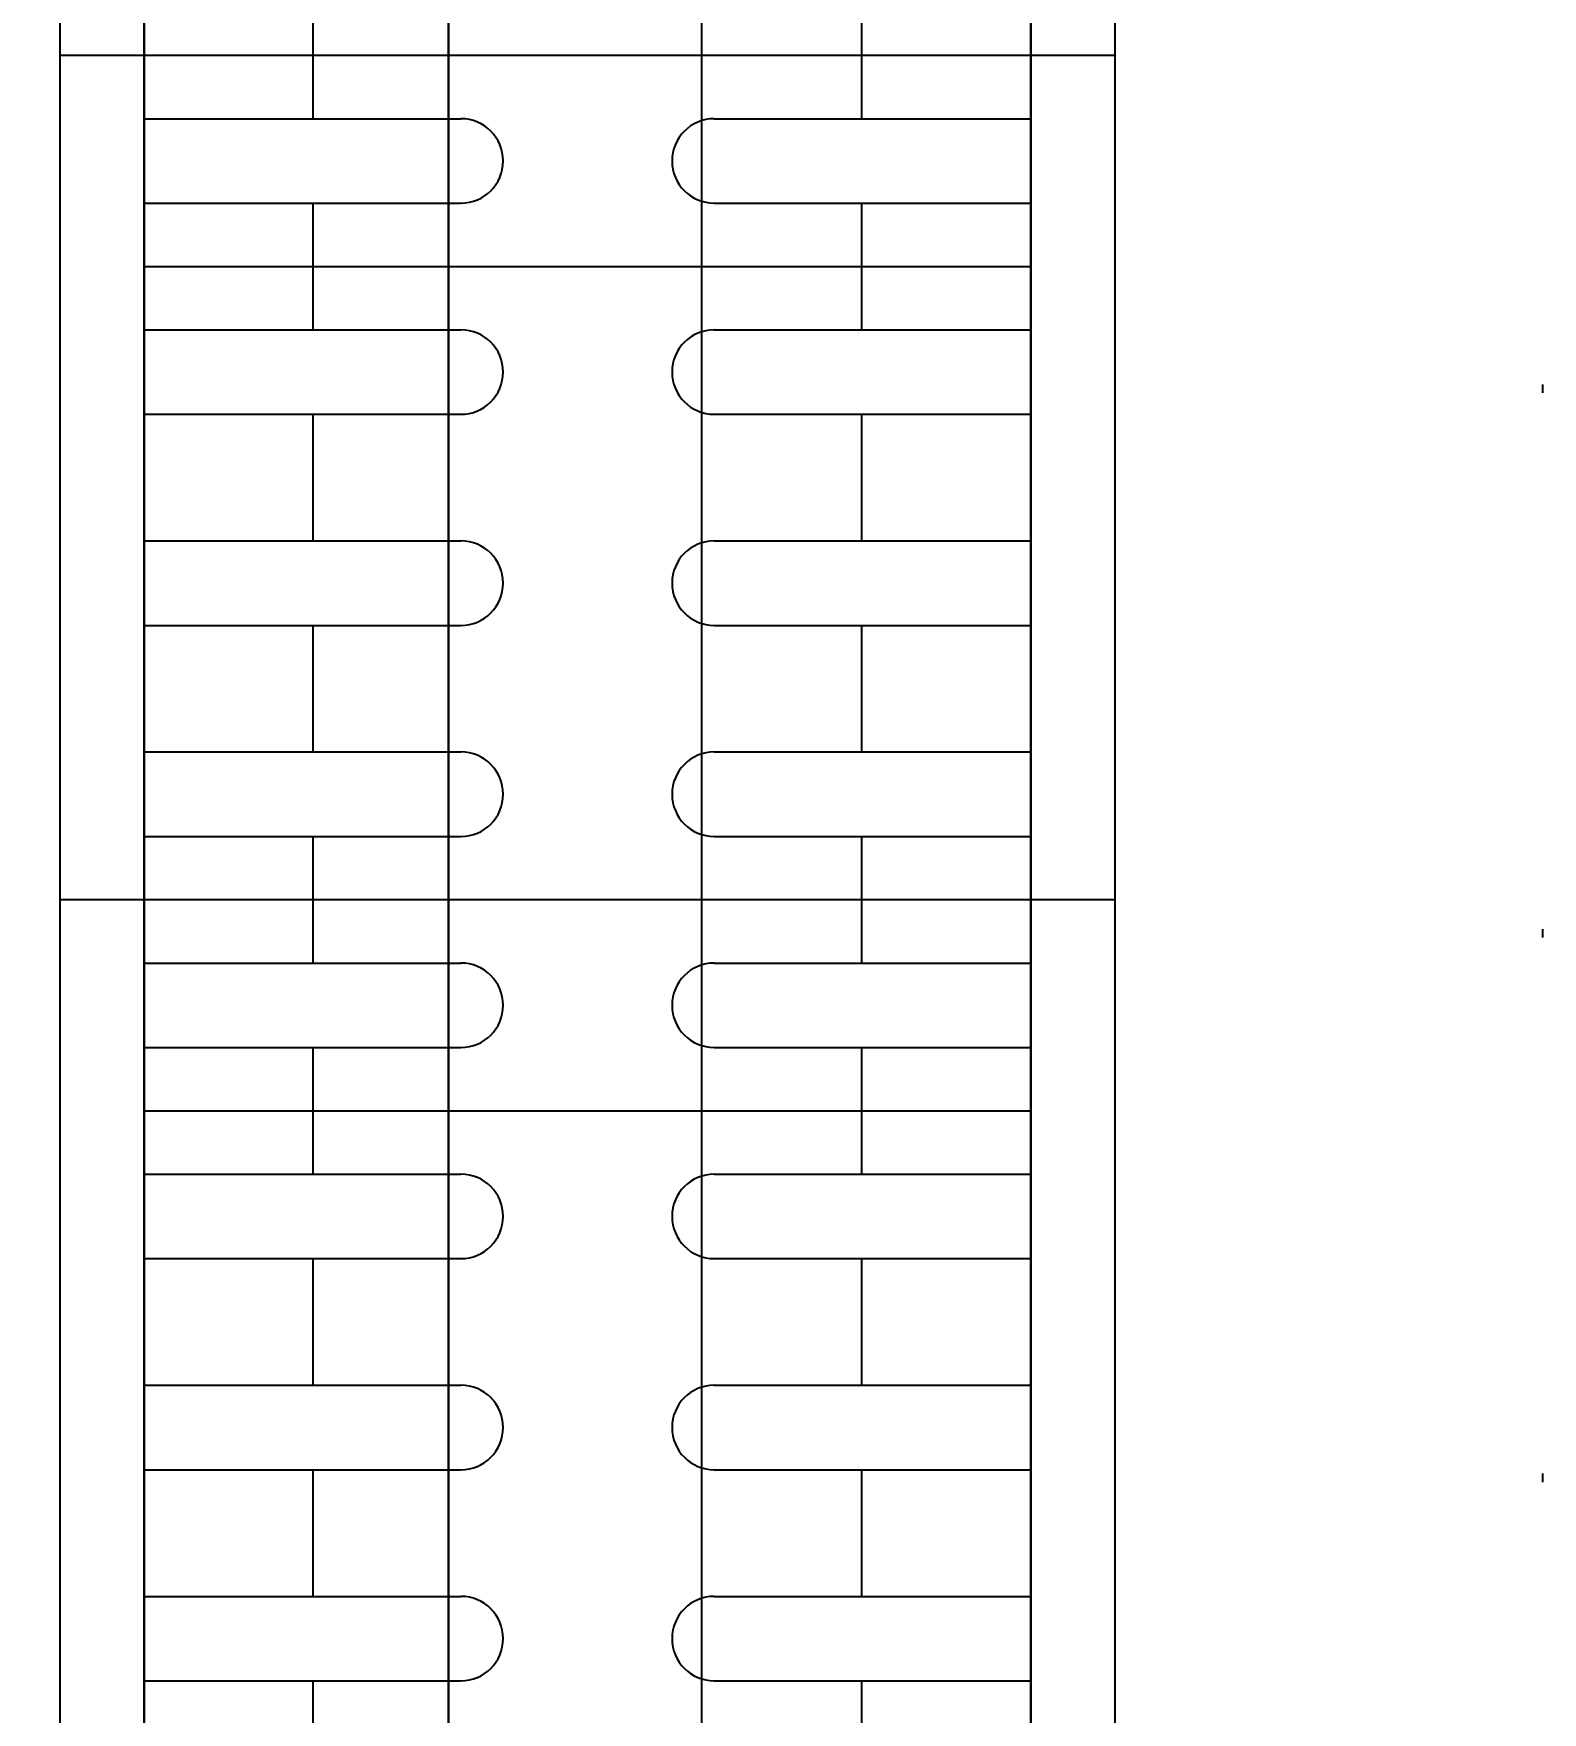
# Model space of a CAD drawing. Header units: inches. Extents: x 21 to 38546, y 13 to 15001.
# Drawn here: x 6003.84 to 6021.71, y 2047.61 to 2067.49 of the extents above; entities that cross this region are included whole.
import ezdxf

# ---------------------------------------------------------------- set-up
doc = ezdxf.new("R2010")
doc.units = ezdxf.units.IN
doc.header["$MEASUREMENT"] = 0
doc.linetypes.add('DOT', pattern=[6.35, 0, -6.35])
doc.layers.add('RAST-IST-RADYATÖR-DİNAMİK BLOK', color=83, linetype='Continuous')
for name, color, linetype, lineweight in [('Z_MİM_-KM-BEAM-RAY', 8, 'DOT', 25), ('Z_MİM_-KM-CERAMIC-09', 8, 'Continuous', 25), ('Z_MİM_-KM-ELECTRIC', 8, 'Continuous', 25), ('Z_MİM_-KM-TEXT-DETAIL', 8, 'Continuous', 25), ('Z_MİM_-KM-WALL', 8, 'Continuous', 25)]:
    doc.layers.add(name, color=color, linetype=linetype, lineweight=lineweight)
doc.styles.add('-KM-OLCU', font='ARIALN.TTF')

# ---------------------------------------------------------------- blocks, each defined once
blk = doc.blocks.new('A$Cba0c6c82')
at = {"ltscale": 2}
blk.add_line((0, 65), (65, 65), dxfattribs=at)
at = {"layer": 'Z_MİM_-KM-TEXT-DETAIL', "color": 7, "insert": (33.893, 58.781), "char_height": 7.17372, "attachment_point": 1, "style": '-KM-OLCU'}
blk.add_mtext_dynamic_manual_height_columns('ÇAMAŞIR MAKİNESİ\\PKURUTMA MAKİNESİ 10 KG', width=84.7034, gutter_width=12.5, heights=[0], dxfattribs=at)
blk = doc.blocks.new('-KM_Kiriş İzi_ZK')
at = {"layer": 'Z_MİM_-KM-BEAM-RAY'}
blk.add_line((2689.999, 1565.001), (2689.999, 1030), dxfattribs=at)
blk = doc.blocks.new('IS_RADYATOR-PLAN-90')
at = {"layer": 'RAST-IST-RADYATÖR-DİNAMİK BLOK', "color": 7}
for p, q in [((80.75, 11.5), (80.75, 7.75)), ((81.75, 11.5), (81.75, 7.75)), ((83.25, 11.5), (83.25, 7.75)), ((84.25, 11.5), (84.25, 7.75)), ((85.75, 11.5), (85.75, 7.75)), ((86.75, 11.5), (86.75, 7.75)), ((80, 9.5), (80.75, 9.5)), ((81.75, 9.5), (82.5, 9.5)), ((82.5, 9.5), (83.25, 9.5)), ((84.25, 9.5), (85, 9.5)), ((85, 9.5), (85.75, 9.5)), ((86.75, 9.5), (87.5, 9.5)), ((80.75, 4.75), (80.75, 1)), ((81.75, 4.75), (81.75, 1)), ((83.25, 4.75), (83.25, 1)), ((84.25, 4.75), (84.25, 1)), ((85.75, 4.75), (85.75, 1)), ((86.75, 4.75), (86.75, 1)), ((80, 3), (80.75, 3)), ((81.75, 3), (82.5, 3)), ((82.5, 3), (83.25, 3)), ((84.25, 3), (85, 3)), ((85, 3), (85.75, 3)), ((86.75, 3), (87.5, 3))]:
    blk.add_line(p, q, dxfattribs=at)
at = {"layer": 'RAST-IST-RADYATÖR-DİNAMİK BLOK'}
for points in [[(0, 0), (90, 0), (90, 12.5), (0, 12.5)], [(2.5, 11.5), (87.5, 11.5), (87.5, 1), (2.5, 1)]]:
    blk.add_lwpolyline(points, dxfattribs=at)
at = {"layer": 'RAST-IST-RADYATÖR-DİNAMİK BLOK', "color": 7}
for centre, start, end in [((81.25, 7.75), 180, 0), ((83.75, 7.75), 180, 0), ((86.25, 7.75), 180, 0), ((81.25, 4.75), 0, 180), ((83.75, 4.75), 0, 180), ((86.25, 4.75), 0, 180)]:
    blk.add_arc(centre, 0.5, start, end, dxfattribs=at)
blk = doc.blocks.new('IS_RADYATOR-PLAN-100')
at = {"layer": 'RAST-IST-RADYATÖR-DİNAMİK BLOK', "color": 7}
for p, q in [((80.75, 11.5), (80.75, 7.75)), ((81.75, 11.5), (81.75, 7.75)), ((83.25, 11.5), (83.25, 7.75)), ((84.25, 11.5), (84.25, 7.75)), ((85.75, 11.5), (85.75, 7.75)), ((86.75, 11.5), (86.75, 7.75)), ((88.25, 11.5), (88.25, 7.75)), ((89.25, 11.5), (89.25, 7.75)), ((90.75, 11.5), (90.75, 7.75)), ((91.75, 11.5), (91.75, 7.75)), ((93.25, 11.5), (93.25, 7.75)), ((94.25, 11.5), (94.25, 7.75)), ((95.75, 11.5), (95.75, 7.75)), ((96.75, 11.5), (96.75, 7.75)), ((80, 9.5), (80.75, 9.5)), ((81.75, 9.5), (82.5, 9.5)), ((82.5, 9.5), (83.25, 9.5)), ((84.25, 9.5), (85, 9.5)), ((85, 9.5), (85.75, 9.5)), ((86.75, 9.5), (87.5, 9.5)), ((87.5, 9.5), (88.25, 9.5)), ((89.25, 9.5), (90, 9.5)), ((90, 9.5), (90.75, 9.5)), ((91.75, 9.5), (92.5, 9.5)), ((92.5, 9.5), (93.25, 9.5)), ((94.25, 9.5), (95, 9.5)), ((95, 9.5), (95.75, 9.5)), ((96.75, 9.5), (97.5, 9.5)), ((80.75, 4.75), (80.75, 1)), ((81.75, 4.75), (81.75, 1)), ((83.25, 4.75), (83.25, 1)), ((84.25, 4.75), (84.25, 1)), ((85.75, 4.75), (85.75, 1)), ((86.75, 4.75), (86.75, 1)), ((88.25, 4.75), (88.25, 1)), ((89.25, 4.75), (89.25, 1)), ((90.75, 4.75), (90.75, 1)), ((91.75, 4.75), (91.75, 1)), ((93.25, 4.75), (93.25, 1)), ((94.25, 4.75), (94.25, 1)), ((95.75, 4.75), (95.75, 1)), ((96.75, 4.75), (96.75, 1)), ((80, 3), (80.75, 3)), ((81.75, 3), (82.5, 3)), ((82.5, 3), (83.25, 3)), ((84.25, 3), (85, 3)), ((85, 3), (85.75, 3)), ((86.75, 3), (87.5, 3)), ((87.5, 3), (88.25, 3)), ((89.25, 3), (90, 3)), ((90, 3), (90.75, 3)), ((91.75, 3), (92.5, 3)), ((92.5, 3), (93.25, 3)), ((94.25, 3), (95, 3)), ((95, 3), (95.75, 3)), ((96.75, 3), (97.5, 3))]:
    blk.add_line(p, q, dxfattribs=at)
at = {"layer": 'RAST-IST-RADYATÖR-DİNAMİK BLOK'}
for points in [[(0, 0), (100, 0), (100, 12.5), (0, 12.5)], [(2.5, 11.5), (97.5, 11.5), (97.5, 1), (2.5, 1)]]:
    blk.add_lwpolyline(points, dxfattribs=at)
at = {"layer": 'RAST-IST-RADYATÖR-DİNAMİK BLOK', "color": 7}
for centre, start, end in [((81.25, 7.75), 180, 0), ((83.75, 7.75), 180, 0), ((86.25, 7.75), 180, 0), ((88.75, 7.75), 180, 0), ((91.25, 7.75), 180, 0), ((93.75, 7.75), 180, 0), ((96.25, 7.75), 180, 0), ((81.25, 4.75), 0, 180), ((83.75, 4.75), 0, 180), ((86.25, 4.75), 0, 180), ((88.75, 4.75), 0, 180), ((91.25, 4.75), 0, 180), ((93.75, 4.75), 0, 180), ((96.25, 4.75), 0, 180)]:
    blk.add_arc(centre, 0.5, start, end, dxfattribs=at)
blk = doc.blocks.new('IS_RADYATOR-PLAN-110')
at = {"layer": 'RAST-IST-RADYATÖR-DİNAMİK BLOK', "color": 7}
for p, q in [((80.75, 11.5), (80.75, 7.75)), ((81.75, 11.5), (81.75, 7.75)), ((83.25, 11.5), (83.25, 7.75)), ((84.25, 11.5), (84.25, 7.75)), ((85.75, 11.5), (85.75, 7.75)), ((86.75, 11.5), (86.75, 7.75)), ((88.25, 11.5), (88.25, 7.75)), ((89.25, 11.5), (89.25, 7.75)), ((90.75, 11.5), (90.75, 7.75)), ((91.75, 11.5), (91.75, 7.75)), ((93.25, 11.5), (93.25, 7.75)), ((94.25, 11.5), (94.25, 7.75)), ((95.75, 11.5), (95.75, 7.75)), ((96.75, 11.5), (96.75, 7.75)), ((98.25, 11.5), (98.25, 7.75)), ((99.25, 11.5), (99.25, 7.75)), ((80, 9.5), (80.75, 9.5)), ((81.75, 9.5), (82.5, 9.5)), ((82.5, 9.5), (83.25, 9.5)), ((84.25, 9.5), (85, 9.5)), ((85, 9.5), (85.75, 9.5)), ((86.75, 9.5), (87.5, 9.5)), ((87.5, 9.5), (88.25, 9.5)), ((89.25, 9.5), (90, 9.5)), ((90, 9.5), (90.75, 9.5)), ((91.75, 9.5), (92.5, 9.5)), ((92.5, 9.5), (93.25, 9.5)), ((94.25, 9.5), (95, 9.5)), ((95, 9.5), (95.75, 9.5)), ((96.75, 9.5), (97.5, 9.5)), ((97.5, 9.5), (98.25, 9.5)), ((99.25, 9.5), (100, 9.5)), ((100, 9.5), (100.75, 9.5)), ((80.75, 4.75), (80.75, 1)), ((81.75, 4.75), (81.75, 1)), ((83.25, 4.75), (83.25, 1)), ((84.25, 4.75), (84.25, 1)), ((85.75, 4.75), (85.75, 1)), ((86.75, 4.75), (86.75, 1)), ((88.25, 4.75), (88.25, 1)), ((89.25, 4.75), (89.25, 1)), ((90.75, 4.75), (90.75, 1)), ((91.75, 4.75), (91.75, 1)), ((93.25, 4.75), (93.25, 1)), ((94.25, 4.75), (94.25, 1)), ((95.75, 4.75), (95.75, 1)), ((96.75, 4.75), (96.75, 1)), ((98.25, 4.75), (98.25, 1)), ((99.25, 4.75), (99.25, 1)), ((80, 3), (80.75, 3)), ((81.75, 3), (82.5, 3)), ((82.5, 3), (83.25, 3)), ((84.25, 3), (85, 3)), ((85, 3), (85.75, 3)), ((86.75, 3), (87.5, 3)), ((87.5, 3), (88.25, 3)), ((89.25, 3), (90, 3)), ((90, 3), (90.75, 3)), ((91.75, 3), (92.5, 3)), ((92.5, 3), (93.25, 3)), ((94.25, 3), (95, 3)), ((95, 3), (95.75, 3)), ((96.75, 3), (97.5, 3)), ((97.5, 3), (98.25, 3)), ((99.25, 3), (100, 3)), ((100, 3), (100.75, 3))]:
    blk.add_line(p, q, dxfattribs=at)
at = {"layer": 'RAST-IST-RADYATÖR-DİNAMİK BLOK'}
for points in [[(0, 0), (110, 0), (110, 12.5), (0, 12.5)], [(2.5, 11.5), (107.5, 11.5), (107.5, 1), (2.5, 1)]]:
    blk.add_lwpolyline(points, dxfattribs=at)
at = {"layer": 'RAST-IST-RADYATÖR-DİNAMİK BLOK', "color": 7}
for centre, start, end in [((81.25, 7.75), 180, 0), ((83.75, 7.75), 180, 0), ((86.25, 7.75), 180, 0), ((88.75, 7.75), 180, 0), ((91.25, 7.75), 180, 0), ((93.75, 7.75), 180, 0), ((96.25, 7.75), 180, 0), ((98.75, 7.75), 180, 0), ((81.25, 4.75), 0, 180), ((83.75, 4.75), 0, 180), ((86.25, 4.75), 0, 180), ((88.75, 4.75), 0, 180), ((91.25, 4.75), 0, 180), ((93.75, 4.75), 0, 180), ((96.25, 4.75), 0, 180), ((98.75, 4.75), 0, 180)]:
    blk.add_arc(centre, 0.5, start, end, dxfattribs=at)
blk = doc.blocks.new('IS_RADYATOR-PLAN-120')
at = {"layer": 'RAST-IST-RADYATÖR-DİNAMİK BLOK', "color": 7}
for p, q in [((80.75, 11.5), (80.75, 7.75)), ((81.75, 11.5), (81.75, 7.75)), ((83.25, 11.5), (83.25, 7.75)), ((84.25, 11.5), (84.25, 7.75)), ((85.75, 11.5), (85.75, 7.75)), ((86.75, 11.5), (86.75, 7.75)), ((88.25, 11.5), (88.25, 7.75)), ((89.25, 11.5), (89.25, 7.75)), ((90.75, 11.5), (90.75, 7.75)), ((91.75, 11.5), (91.75, 7.75)), ((93.25, 11.5), (93.25, 7.75)), ((94.25, 11.5), (94.25, 7.75)), ((95.75, 11.5), (95.75, 7.75)), ((96.75, 11.5), (96.75, 7.75)), ((98.25, 11.5), (98.25, 7.75)), ((99.25, 11.5), (99.25, 7.75)), ((80, 9.5), (80.75, 9.5)), ((81.75, 9.5), (82.5, 9.5)), ((82.5, 9.5), (83.25, 9.5)), ((84.25, 9.5), (85, 9.5)), ((85, 9.5), (85.75, 9.5)), ((86.75, 9.5), (87.5, 9.5)), ((87.5, 9.5), (88.25, 9.5)), ((89.25, 9.5), (90, 9.5)), ((90, 9.5), (90.75, 9.5)), ((91.75, 9.5), (92.5, 9.5)), ((92.5, 9.5), (93.25, 9.5)), ((94.25, 9.5), (95, 9.5)), ((95, 9.5), (95.75, 9.5)), ((96.75, 9.5), (97.5, 9.5)), ((97.5, 9.5), (98.25, 9.5)), ((99.25, 9.5), (100, 9.5)), ((100, 9.5), (100.75, 9.5)), ((80.75, 4.75), (80.75, 1)), ((81.75, 4.75), (81.75, 1)), ((83.25, 4.75), (83.25, 1)), ((84.25, 4.75), (84.25, 1)), ((85.75, 4.75), (85.75, 1)), ((86.75, 4.75), (86.75, 1)), ((88.25, 4.75), (88.25, 1)), ((89.25, 4.75), (89.25, 1)), ((90.75, 4.75), (90.75, 1)), ((91.75, 4.75), (91.75, 1)), ((93.25, 4.75), (93.25, 1)), ((94.25, 4.75), (94.25, 1)), ((95.75, 4.75), (95.75, 1)), ((96.75, 4.75), (96.75, 1)), ((98.25, 4.75), (98.25, 1)), ((99.25, 4.75), (99.25, 1)), ((80, 3), (80.75, 3)), ((81.75, 3), (82.5, 3)), ((82.5, 3), (83.25, 3)), ((84.25, 3), (85, 3)), ((85, 3), (85.75, 3)), ((86.75, 3), (87.5, 3)), ((87.5, 3), (88.25, 3)), ((89.25, 3), (90, 3)), ((90, 3), (90.75, 3)), ((91.75, 3), (92.5, 3)), ((92.5, 3), (93.25, 3)), ((94.25, 3), (95, 3)), ((95, 3), (95.75, 3)), ((96.75, 3), (97.5, 3)), ((97.5, 3), (98.25, 3)), ((99.25, 3), (100, 3)), ((100, 3), (100.75, 3))]:
    blk.add_line(p, q, dxfattribs=at)
at = {"layer": 'RAST-IST-RADYATÖR-DİNAMİK BLOK'}
for points in [[(0, 0), (120, 0), (120, 12.5), (0, 12.5)], [(2.5, 11.5), (117.5, 11.5), (117.5, 1), (2.5, 1)]]:
    blk.add_lwpolyline(points, dxfattribs=at)
at = {"layer": 'RAST-IST-RADYATÖR-DİNAMİK BLOK', "color": 7}
for centre, start, end in [((81.25, 7.75), 180, 0), ((83.75, 7.75), 180, 0), ((86.25, 7.75), 180, 0), ((88.75, 7.75), 180, 0), ((91.25, 7.75), 180, 0), ((93.75, 7.75), 180, 0), ((96.25, 7.75), 180, 0), ((98.75, 7.75), 180, 0), ((81.25, 4.75), 0, 180), ((83.75, 4.75), 0, 180), ((86.25, 4.75), 0, 180), ((88.75, 4.75), 0, 180), ((91.25, 4.75), 0, 180), ((93.75, 4.75), 0, 180), ((96.25, 4.75), 0, 180), ((98.75, 4.75), 0, 180)]:
    blk.add_arc(centre, 0.5, start, end, dxfattribs=at)
blk = doc.blocks.new('IS_RADYATOR-PLAN-130')
at = {"layer": 'RAST-IST-RADYATÖR-DİNAMİK BLOK', "color": 7}
for p, q in [((80.75, 11.5), (80.75, 7.75)), ((81.75, 11.5), (81.75, 7.75)), ((83.25, 11.5), (83.25, 7.75)), ((84.25, 11.5), (84.25, 7.75)), ((85.75, 11.5), (85.75, 7.75)), ((86.75, 11.5), (86.75, 7.75)), ((88.25, 11.5), (88.25, 7.75)), ((89.25, 11.5), (89.25, 7.75)), ((90.75, 11.5), (90.75, 7.75)), ((91.75, 11.5), (91.75, 7.75)), ((93.25, 11.5), (93.25, 7.75)), ((94.25, 11.5), (94.25, 7.75)), ((95.75, 11.5), (95.75, 7.75)), ((96.75, 11.5), (96.75, 7.75)), ((98.25, 11.5), (98.25, 7.75)), ((99.25, 11.5), (99.25, 7.75)), ((80, 9.5), (80.75, 9.5)), ((81.75, 9.5), (82.5, 9.5)), ((82.5, 9.5), (83.25, 9.5)), ((84.25, 9.5), (85, 9.5)), ((85, 9.5), (85.75, 9.5)), ((86.75, 9.5), (87.5, 9.5)), ((87.5, 9.5), (88.25, 9.5)), ((89.25, 9.5), (90, 9.5)), ((90, 9.5), (90.75, 9.5)), ((91.75, 9.5), (92.5, 9.5)), ((92.5, 9.5), (93.25, 9.5)), ((94.25, 9.5), (95, 9.5)), ((95, 9.5), (95.75, 9.5)), ((96.75, 9.5), (97.5, 9.5)), ((97.5, 9.5), (98.25, 9.5)), ((99.25, 9.5), (100, 9.5)), ((100, 9.5), (100.75, 9.5)), ((80.75, 4.75), (80.75, 1)), ((81.75, 4.75), (81.75, 1)), ((83.25, 4.75), (83.25, 1)), ((84.25, 4.75), (84.25, 1)), ((85.75, 4.75), (85.75, 1)), ((86.75, 4.75), (86.75, 1)), ((88.25, 4.75), (88.25, 1)), ((89.25, 4.75), (89.25, 1)), ((90.75, 4.75), (90.75, 1)), ((91.75, 4.75), (91.75, 1)), ((93.25, 4.75), (93.25, 1)), ((94.25, 4.75), (94.25, 1)), ((95.75, 4.75), (95.75, 1)), ((96.75, 4.75), (96.75, 1)), ((98.25, 4.75), (98.25, 1)), ((99.25, 4.75), (99.25, 1)), ((80, 3), (80.75, 3)), ((81.75, 3), (82.5, 3)), ((82.5, 3), (83.25, 3)), ((84.25, 3), (85, 3)), ((85, 3), (85.75, 3)), ((86.75, 3), (87.5, 3)), ((87.5, 3), (88.25, 3)), ((89.25, 3), (90, 3)), ((90, 3), (90.75, 3)), ((91.75, 3), (92.5, 3)), ((92.5, 3), (93.25, 3)), ((94.25, 3), (95, 3)), ((95, 3), (95.75, 3)), ((96.75, 3), (97.5, 3)), ((97.5, 3), (98.25, 3)), ((99.25, 3), (100, 3)), ((100, 3), (100.75, 3))]:
    blk.add_line(p, q, dxfattribs=at)
at = {"layer": 'RAST-IST-RADYATÖR-DİNAMİK BLOK'}
for points in [[(0, 0), (130, 0), (130, 12.5), (0, 12.5)], [(2.5, 11.5), (127.5, 11.5), (127.5, 1), (2.5, 1)]]:
    blk.add_lwpolyline(points, dxfattribs=at)
at = {"layer": 'RAST-IST-RADYATÖR-DİNAMİK BLOK', "color": 7}
for centre, start, end in [((81.25, 7.75), 180, 0), ((83.75, 7.75), 180, 0), ((86.25, 7.75), 180, 0), ((88.75, 7.75), 180, 0), ((91.25, 7.75), 180, 0), ((93.75, 7.75), 180, 0), ((96.25, 7.75), 180, 0), ((98.75, 7.75), 180, 0), ((81.25, 4.75), 0, 180), ((83.75, 4.75), 0, 180), ((86.25, 4.75), 0, 180), ((88.75, 4.75), 0, 180), ((91.25, 4.75), 0, 180), ((93.75, 4.75), 0, 180), ((96.25, 4.75), 0, 180), ((98.75, 4.75), 0, 180)]:
    blk.add_arc(centre, 0.5, start, end, dxfattribs=at)
blk = doc.blocks.new('IS_RADYATOR-PLAN-140')
at = {"layer": 'RAST-IST-RADYATÖR-DİNAMİK BLOK', "color": 7}
for p, q in [((80.75, 11.5), (80.75, 7.75)), ((81.75, 11.5), (81.75, 7.75)), ((83.25, 11.5), (83.25, 7.75)), ((84.25, 11.5), (84.25, 7.75)), ((85.75, 11.5), (85.75, 7.75)), ((86.75, 11.5), (86.75, 7.75)), ((88.25, 11.5), (88.25, 7.75)), ((89.25, 11.5), (89.25, 7.75)), ((90.75, 11.5), (90.75, 7.75)), ((91.75, 11.5), (91.75, 7.75)), ((93.25, 11.5), (93.25, 7.75)), ((94.25, 11.5), (94.25, 7.75)), ((95.75, 11.5), (95.75, 7.75)), ((96.75, 11.5), (96.75, 7.75)), ((98.25, 11.5), (98.25, 7.75)), ((99.25, 11.5), (99.25, 7.75)), ((80, 9.5), (80.75, 9.5)), ((81.75, 9.5), (82.5, 9.5)), ((82.5, 9.5), (83.25, 9.5)), ((84.25, 9.5), (85, 9.5)), ((85, 9.5), (85.75, 9.5)), ((86.75, 9.5), (87.5, 9.5)), ((87.5, 9.5), (88.25, 9.5)), ((89.25, 9.5), (90, 9.5)), ((90, 9.5), (90.75, 9.5)), ((91.75, 9.5), (92.5, 9.5)), ((92.5, 9.5), (93.25, 9.5)), ((94.25, 9.5), (95, 9.5)), ((95, 9.5), (95.75, 9.5)), ((96.75, 9.5), (97.5, 9.5)), ((97.5, 9.5), (98.25, 9.5)), ((99.25, 9.5), (100, 9.5)), ((100, 9.5), (100.75, 9.5)), ((80.75, 4.75), (80.75, 1)), ((81.75, 4.75), (81.75, 1)), ((83.25, 4.75), (83.25, 1)), ((84.25, 4.75), (84.25, 1)), ((85.75, 4.75), (85.75, 1)), ((86.75, 4.75), (86.75, 1)), ((88.25, 4.75), (88.25, 1)), ((89.25, 4.75), (89.25, 1)), ((90.75, 4.75), (90.75, 1)), ((91.75, 4.75), (91.75, 1)), ((93.25, 4.75), (93.25, 1)), ((94.25, 4.75), (94.25, 1)), ((95.75, 4.75), (95.75, 1)), ((96.75, 4.75), (96.75, 1)), ((98.25, 4.75), (98.25, 1)), ((99.25, 4.75), (99.25, 1)), ((80, 3), (80.75, 3)), ((81.75, 3), (82.5, 3)), ((82.5, 3), (83.25, 3)), ((84.25, 3), (85, 3)), ((85, 3), (85.75, 3)), ((86.75, 3), (87.5, 3)), ((87.5, 3), (88.25, 3)), ((89.25, 3), (90, 3)), ((90, 3), (90.75, 3)), ((91.75, 3), (92.5, 3)), ((92.5, 3), (93.25, 3)), ((94.25, 3), (95, 3)), ((95, 3), (95.75, 3)), ((96.75, 3), (97.5, 3)), ((97.5, 3), (98.25, 3)), ((99.25, 3), (100, 3)), ((100, 3), (100.75, 3))]:
    blk.add_line(p, q, dxfattribs=at)
at = {"layer": 'RAST-IST-RADYATÖR-DİNAMİK BLOK'}
for points in [[(0, 0), (140, 0), (140, 12.5), (0, 12.5)], [(2.5, 11.5), (137.5, 11.5), (137.5, 1), (2.5, 1)]]:
    blk.add_lwpolyline(points, dxfattribs=at)
at = {"layer": 'RAST-IST-RADYATÖR-DİNAMİK BLOK', "color": 7}
for centre, start, end in [((81.25, 7.75), 180, 0), ((83.75, 7.75), 180, 0), ((86.25, 7.75), 180, 0), ((88.75, 7.75), 180, 0), ((91.25, 7.75), 180, 0), ((93.75, 7.75), 180, 0), ((96.25, 7.75), 180, 0), ((98.75, 7.75), 180, 0), ((81.25, 4.75), 0, 180), ((83.75, 4.75), 0, 180), ((86.25, 4.75), 0, 180), ((88.75, 4.75), 0, 180), ((91.25, 4.75), 0, 180), ((93.75, 4.75), 0, 180), ((96.25, 4.75), 0, 180), ((98.75, 4.75), 0, 180)]:
    blk.add_arc(centre, 0.5, start, end, dxfattribs=at)
blk = doc.blocks.new('IS_RADYATOR-PLAN-150')
at = {"layer": 'RAST-IST-RADYATÖR-DİNAMİK BLOK', "color": 7}
for p, q in [((80.75, 11.5), (80.75, 7.75)), ((81.75, 11.5), (81.75, 7.75)), ((83.25, 11.5), (83.25, 7.75)), ((84.25, 11.5), (84.25, 7.75)), ((85.75, 11.5), (85.75, 7.75)), ((86.75, 11.5), (86.75, 7.75)), ((88.25, 11.5), (88.25, 7.75)), ((89.25, 11.5), (89.25, 7.75)), ((90.75, 11.5), (90.75, 7.75)), ((91.75, 11.5), (91.75, 7.75)), ((93.25, 11.5), (93.25, 7.75)), ((94.25, 11.5), (94.25, 7.75)), ((95.75, 11.5), (95.75, 7.75)), ((96.75, 11.5), (96.75, 7.75)), ((98.25, 11.5), (98.25, 7.75)), ((99.25, 11.5), (99.25, 7.75)), ((80, 9.5), (80.75, 9.5)), ((81.75, 9.5), (82.5, 9.5)), ((82.5, 9.5), (83.25, 9.5)), ((84.25, 9.5), (85, 9.5)), ((85, 9.5), (85.75, 9.5)), ((86.75, 9.5), (87.5, 9.5)), ((87.5, 9.5), (88.25, 9.5)), ((89.25, 9.5), (90, 9.5)), ((90, 9.5), (90.75, 9.5)), ((91.75, 9.5), (92.5, 9.5)), ((92.5, 9.5), (93.25, 9.5)), ((94.25, 9.5), (95, 9.5)), ((95, 9.5), (95.75, 9.5)), ((96.75, 9.5), (97.5, 9.5)), ((97.5, 9.5), (98.25, 9.5)), ((99.25, 9.5), (100, 9.5)), ((100, 9.5), (100.75, 9.5)), ((80.75, 4.75), (80.75, 1)), ((81.75, 4.75), (81.75, 1)), ((83.25, 4.75), (83.25, 1)), ((84.25, 4.75), (84.25, 1)), ((85.75, 4.75), (85.75, 1)), ((86.75, 4.75), (86.75, 1)), ((88.25, 4.75), (88.25, 1)), ((89.25, 4.75), (89.25, 1)), ((90.75, 4.75), (90.75, 1)), ((91.75, 4.75), (91.75, 1)), ((93.25, 4.75), (93.25, 1)), ((94.25, 4.75), (94.25, 1)), ((95.75, 4.75), (95.75, 1)), ((96.75, 4.75), (96.75, 1)), ((98.25, 4.75), (98.25, 1)), ((99.25, 4.75), (99.25, 1)), ((80, 3), (80.75, 3)), ((81.75, 3), (82.5, 3)), ((82.5, 3), (83.25, 3)), ((84.25, 3), (85, 3)), ((85, 3), (85.75, 3)), ((86.75, 3), (87.5, 3)), ((87.5, 3), (88.25, 3)), ((89.25, 3), (90, 3)), ((90, 3), (90.75, 3)), ((91.75, 3), (92.5, 3)), ((92.5, 3), (93.25, 3)), ((94.25, 3), (95, 3)), ((95, 3), (95.75, 3)), ((96.75, 3), (97.5, 3)), ((97.5, 3), (98.25, 3)), ((99.25, 3), (100, 3)), ((100, 3), (100.75, 3))]:
    blk.add_line(p, q, dxfattribs=at)
at = {"layer": 'RAST-IST-RADYATÖR-DİNAMİK BLOK'}
for points in [[(-5, 0), (145, 0), (145, 12.5), (-5, 12.5)], [(-2.5, 11.5), (142.5, 11.5), (142.5, 1), (-2.5, 1)]]:
    blk.add_lwpolyline(points, dxfattribs=at)
at = {"layer": 'RAST-IST-RADYATÖR-DİNAMİK BLOK', "color": 7}
for centre, start, end in [((81.25, 7.75), 180, 0), ((83.75, 7.75), 180, 0), ((86.25, 7.75), 180, 0), ((88.75, 7.75), 180, 0), ((91.25, 7.75), 180, 0), ((93.75, 7.75), 180, 0), ((96.25, 7.75), 180, 0), ((98.75, 7.75), 180, 0), ((81.25, 4.75), 0, 180), ((83.75, 4.75), 0, 180), ((86.25, 4.75), 0, 180), ((88.75, 4.75), 0, 180), ((91.25, 4.75), 0, 180), ((93.75, 4.75), 0, 180), ((96.25, 4.75), 0, 180), ((98.75, 4.75), 0, 180)]:
    blk.add_arc(centre, 0.5, start, end, dxfattribs=at)
blk = doc.blocks.new('IS_RADYATOR-PLAN-160')
at = {"layer": 'RAST-IST-RADYATÖR-DİNAMİK BLOK', "color": 7}
for p, q in [((80.75, 11.5), (80.75, 7.75)), ((81.75, 11.5), (81.75, 7.75)), ((83.25, 11.5), (83.25, 7.75)), ((84.25, 11.5), (84.25, 7.75)), ((85.75, 11.5), (85.75, 7.75)), ((86.75, 11.5), (86.75, 7.75)), ((88.25, 11.5), (88.25, 7.75)), ((89.25, 11.5), (89.25, 7.75)), ((90.75, 11.5), (90.75, 7.75)), ((91.75, 11.5), (91.75, 7.75)), ((93.25, 11.5), (93.25, 7.75)), ((94.25, 11.5), (94.25, 7.75)), ((95.75, 11.5), (95.75, 7.75)), ((96.75, 11.5), (96.75, 7.75)), ((98.25, 11.5), (98.25, 7.75)), ((99.25, 11.5), (99.25, 7.75)), ((80, 9.5), (80.75, 9.5)), ((81.75, 9.5), (82.5, 9.5)), ((82.5, 9.5), (83.25, 9.5)), ((84.25, 9.5), (85, 9.5)), ((85, 9.5), (85.75, 9.5)), ((86.75, 9.5), (87.5, 9.5)), ((87.5, 9.5), (88.25, 9.5)), ((89.25, 9.5), (90, 9.5)), ((90, 9.5), (90.75, 9.5)), ((91.75, 9.5), (92.5, 9.5)), ((92.5, 9.5), (93.25, 9.5)), ((94.25, 9.5), (95, 9.5)), ((95, 9.5), (95.75, 9.5)), ((96.75, 9.5), (97.5, 9.5)), ((97.5, 9.5), (98.25, 9.5)), ((99.25, 9.5), (100, 9.5)), ((100, 9.5), (100.75, 9.5)), ((80.75, 4.75), (80.75, 1)), ((81.75, 4.75), (81.75, 1)), ((83.25, 4.75), (83.25, 1)), ((84.25, 4.75), (84.25, 1)), ((85.75, 4.75), (85.75, 1)), ((86.75, 4.75), (86.75, 1)), ((88.25, 4.75), (88.25, 1)), ((89.25, 4.75), (89.25, 1)), ((90.75, 4.75), (90.75, 1)), ((91.75, 4.75), (91.75, 1)), ((93.25, 4.75), (93.25, 1)), ((94.25, 4.75), (94.25, 1)), ((95.75, 4.75), (95.75, 1)), ((96.75, 4.75), (96.75, 1)), ((98.25, 4.75), (98.25, 1)), ((99.25, 4.75), (99.25, 1)), ((80, 3), (80.75, 3)), ((81.75, 3), (82.5, 3)), ((82.5, 3), (83.25, 3)), ((84.25, 3), (85, 3)), ((85, 3), (85.75, 3)), ((86.75, 3), (87.5, 3)), ((87.5, 3), (88.25, 3)), ((89.25, 3), (90, 3)), ((90, 3), (90.75, 3)), ((91.75, 3), (92.5, 3)), ((92.5, 3), (93.25, 3)), ((94.25, 3), (95, 3)), ((95, 3), (95.75, 3)), ((96.75, 3), (97.5, 3)), ((97.5, 3), (98.25, 3)), ((99.25, 3), (100, 3)), ((100, 3), (100.75, 3))]:
    blk.add_line(p, q, dxfattribs=at)
at = {"layer": 'RAST-IST-RADYATÖR-DİNAMİK BLOK'}
for points in [[(-5, 0), (155, 0), (155, 12.5), (-5, 12.5)], [(-2.5, 11.5), (152.5, 11.5), (152.5, 1), (-2.5, 1)]]:
    blk.add_lwpolyline(points, dxfattribs=at)
at = {"layer": 'RAST-IST-RADYATÖR-DİNAMİK BLOK', "color": 7}
for centre, start, end in [((81.25, 7.75), 180, 0), ((83.75, 7.75), 180, 0), ((86.25, 7.75), 180, 0), ((88.75, 7.75), 180, 0), ((91.25, 7.75), 180, 0), ((93.75, 7.75), 180, 0), ((96.25, 7.75), 180, 0), ((98.75, 7.75), 180, 0), ((81.25, 4.75), 0, 180), ((83.75, 4.75), 0, 180), ((86.25, 4.75), 0, 180), ((88.75, 4.75), 0, 180), ((91.25, 4.75), 0, 180), ((93.75, 4.75), 0, 180), ((96.25, 4.75), 0, 180), ((98.75, 4.75), 0, 180)]:
    blk.add_arc(centre, 0.5, start, end, dxfattribs=at)
blk = doc.blocks.new('IS_RADYATOR-PLAN-170')
at = {"layer": 'RAST-IST-RADYATÖR-DİNAMİK BLOK', "color": 7}
for p, q in [((80.75, 11.5), (80.75, 7.75)), ((81.75, 11.5), (81.75, 7.75)), ((83.25, 11.5), (83.25, 7.75)), ((84.25, 11.5), (84.25, 7.75)), ((85.75, 11.5), (85.75, 7.75)), ((86.75, 11.5), (86.75, 7.75)), ((88.25, 11.5), (88.25, 7.75)), ((89.25, 11.5), (89.25, 7.75)), ((90.75, 11.5), (90.75, 7.75)), ((91.75, 11.5), (91.75, 7.75)), ((93.25, 11.5), (93.25, 7.75)), ((94.25, 11.5), (94.25, 7.75)), ((95.75, 11.5), (95.75, 7.75)), ((96.75, 11.5), (96.75, 7.75)), ((98.25, 11.5), (98.25, 7.75)), ((99.25, 11.5), (99.25, 7.75)), ((80, 9.5), (80.75, 9.5)), ((81.75, 9.5), (82.5, 9.5)), ((82.5, 9.5), (83.25, 9.5)), ((84.25, 9.5), (85, 9.5)), ((85, 9.5), (85.75, 9.5)), ((86.75, 9.5), (87.5, 9.5)), ((87.5, 9.5), (88.25, 9.5)), ((89.25, 9.5), (90, 9.5)), ((90, 9.5), (90.75, 9.5)), ((91.75, 9.5), (92.5, 9.5)), ((92.5, 9.5), (93.25, 9.5)), ((94.25, 9.5), (95, 9.5)), ((95, 9.5), (95.75, 9.5)), ((96.75, 9.5), (97.5, 9.5)), ((97.5, 9.5), (98.25, 9.5)), ((99.25, 9.5), (100, 9.5)), ((100, 9.5), (100.75, 9.5)), ((80.75, 4.75), (80.75, 1)), ((81.75, 4.75), (81.75, 1)), ((83.25, 4.75), (83.25, 1)), ((84.25, 4.75), (84.25, 1)), ((85.75, 4.75), (85.75, 1)), ((86.75, 4.75), (86.75, 1)), ((88.25, 4.75), (88.25, 1)), ((89.25, 4.75), (89.25, 1)), ((90.75, 4.75), (90.75, 1)), ((91.75, 4.75), (91.75, 1)), ((93.25, 4.75), (93.25, 1)), ((94.25, 4.75), (94.25, 1)), ((95.75, 4.75), (95.75, 1)), ((96.75, 4.75), (96.75, 1)), ((98.25, 4.75), (98.25, 1)), ((99.25, 4.75), (99.25, 1)), ((80, 3), (80.75, 3)), ((81.75, 3), (82.5, 3)), ((82.5, 3), (83.25, 3)), ((84.25, 3), (85, 3)), ((85, 3), (85.75, 3)), ((86.75, 3), (87.5, 3)), ((87.5, 3), (88.25, 3)), ((89.25, 3), (90, 3)), ((90, 3), (90.75, 3)), ((91.75, 3), (92.5, 3)), ((92.5, 3), (93.25, 3)), ((94.25, 3), (95, 3)), ((95, 3), (95.75, 3)), ((96.75, 3), (97.5, 3)), ((97.5, 3), (98.25, 3)), ((99.25, 3), (100, 3)), ((100, 3), (100.75, 3))]:
    blk.add_line(p, q, dxfattribs=at)
at = {"layer": 'RAST-IST-RADYATÖR-DİNAMİK BLOK'}
for points in [[(-5, 0), (165, 0), (165, 12.5), (-5, 12.5)], [(-2.5, 11.5), (162.5, 11.5), (162.5, 1), (-2.5, 1)]]:
    blk.add_lwpolyline(points, dxfattribs=at)
at = {"layer": 'RAST-IST-RADYATÖR-DİNAMİK BLOK', "color": 7}
for centre, start, end in [((81.25, 7.75), 180, 0), ((83.75, 7.75), 180, 0), ((86.25, 7.75), 180, 0), ((88.75, 7.75), 180, 0), ((91.25, 7.75), 180, 0), ((93.75, 7.75), 180, 0), ((96.25, 7.75), 180, 0), ((98.75, 7.75), 180, 0), ((81.25, 4.75), 0, 180), ((83.75, 4.75), 0, 180), ((86.25, 4.75), 0, 180), ((88.75, 4.75), 0, 180), ((91.25, 4.75), 0, 180), ((93.75, 4.75), 0, 180), ((96.25, 4.75), 0, 180), ((98.75, 4.75), 0, 180)]:
    blk.add_arc(centre, 0.5, start, end, dxfattribs=at)
blk = doc.blocks.new('IS_RADYATOR-PLAN-180')
at = {"layer": 'RAST-IST-RADYATÖR-DİNAMİK BLOK', "color": 7}
for p, q in [((80.75, 11.5), (80.75, 7.75)), ((81.75, 11.5), (81.75, 7.75)), ((83.25, 11.5), (83.25, 7.75)), ((84.25, 11.5), (84.25, 7.75)), ((85.75, 11.5), (85.75, 7.75)), ((86.75, 11.5), (86.75, 7.75)), ((88.25, 11.5), (88.25, 7.75)), ((89.25, 11.5), (89.25, 7.75)), ((90.75, 11.5), (90.75, 7.75)), ((91.75, 11.5), (91.75, 7.75)), ((93.25, 11.5), (93.25, 7.75)), ((94.25, 11.5), (94.25, 7.75)), ((95.75, 11.5), (95.75, 7.75)), ((96.75, 11.5), (96.75, 7.75)), ((98.25, 11.5), (98.25, 7.75)), ((99.25, 11.5), (99.25, 7.75)), ((80, 9.5), (80.75, 9.5)), ((81.75, 9.5), (82.5, 9.5)), ((82.5, 9.5), (83.25, 9.5)), ((84.25, 9.5), (85, 9.5)), ((85, 9.5), (85.75, 9.5)), ((86.75, 9.5), (87.5, 9.5)), ((87.5, 9.5), (88.25, 9.5)), ((89.25, 9.5), (90, 9.5)), ((90, 9.5), (90.75, 9.5)), ((91.75, 9.5), (92.5, 9.5)), ((92.5, 9.5), (93.25, 9.5)), ((94.25, 9.5), (95, 9.5)), ((95, 9.5), (95.75, 9.5)), ((96.75, 9.5), (97.5, 9.5)), ((97.5, 9.5), (98.25, 9.5)), ((99.25, 9.5), (100, 9.5)), ((100, 9.5), (100.75, 9.5)), ((80.75, 4.75), (80.75, 1)), ((81.75, 4.75), (81.75, 1)), ((83.25, 4.75), (83.25, 1)), ((84.25, 4.75), (84.25, 1)), ((85.75, 4.75), (85.75, 1)), ((86.75, 4.75), (86.75, 1)), ((88.25, 4.75), (88.25, 1)), ((89.25, 4.75), (89.25, 1)), ((90.75, 4.75), (90.75, 1)), ((91.75, 4.75), (91.75, 1)), ((93.25, 4.75), (93.25, 1)), ((94.25, 4.75), (94.25, 1)), ((95.75, 4.75), (95.75, 1)), ((96.75, 4.75), (96.75, 1)), ((98.25, 4.75), (98.25, 1)), ((99.25, 4.75), (99.25, 1)), ((80, 3), (80.75, 3)), ((81.75, 3), (82.5, 3)), ((82.5, 3), (83.25, 3)), ((84.25, 3), (85, 3)), ((85, 3), (85.75, 3)), ((86.75, 3), (87.5, 3)), ((87.5, 3), (88.25, 3)), ((89.25, 3), (90, 3)), ((90, 3), (90.75, 3)), ((91.75, 3), (92.5, 3)), ((92.5, 3), (93.25, 3)), ((94.25, 3), (95, 3)), ((95, 3), (95.75, 3)), ((96.75, 3), (97.5, 3)), ((97.5, 3), (98.25, 3)), ((99.25, 3), (100, 3)), ((100, 3), (100.75, 3))]:
    blk.add_line(p, q, dxfattribs=at)
at = {"layer": 'RAST-IST-RADYATÖR-DİNAMİK BLOK'}
for points in [[(-5, 0), (175, 0), (175, 12.5), (-5, 12.5)], [(-2.5, 11.5), (172.5, 11.5), (172.5, 1), (-2.5, 1)]]:
    blk.add_lwpolyline(points, dxfattribs=at)
at = {"layer": 'RAST-IST-RADYATÖR-DİNAMİK BLOK', "color": 7}
for centre, start, end in [((81.25, 7.75), 180, 0), ((83.75, 7.75), 180, 0), ((86.25, 7.75), 180, 0), ((88.75, 7.75), 180, 0), ((91.25, 7.75), 180, 0), ((93.75, 7.75), 180, 0), ((96.25, 7.75), 180, 0), ((98.75, 7.75), 180, 0), ((81.25, 4.75), 0, 180), ((83.75, 4.75), 0, 180), ((86.25, 4.75), 0, 180), ((88.75, 4.75), 0, 180), ((91.25, 4.75), 0, 180), ((93.75, 4.75), 0, 180), ((96.25, 4.75), 0, 180), ((98.75, 4.75), 0, 180)]:
    blk.add_arc(centre, 0.5, start, end, dxfattribs=at)
blk = doc.blocks.new('IS_RADYATOR-PLAN-190')
at = {"layer": 'RAST-IST-RADYATÖR-DİNAMİK BLOK', "color": 7}
for p, q in [((80.75, 11.5), (80.75, 7.75)), ((81.75, 11.5), (81.75, 7.75)), ((83.25, 11.5), (83.25, 7.75)), ((84.25, 11.5), (84.25, 7.75)), ((85.75, 11.5), (85.75, 7.75)), ((86.75, 11.5), (86.75, 7.75)), ((88.25, 11.5), (88.25, 7.75)), ((89.25, 11.5), (89.25, 7.75)), ((90.75, 11.5), (90.75, 7.75)), ((91.75, 11.5), (91.75, 7.75)), ((93.25, 11.5), (93.25, 7.75)), ((94.25, 11.5), (94.25, 7.75)), ((95.75, 11.5), (95.75, 7.75)), ((96.75, 11.5), (96.75, 7.75)), ((98.25, 11.5), (98.25, 7.75)), ((99.25, 11.5), (99.25, 7.75)), ((80, 9.5), (80.75, 9.5)), ((81.75, 9.5), (82.5, 9.5)), ((82.5, 9.5), (83.25, 9.5)), ((84.25, 9.5), (85, 9.5)), ((85, 9.5), (85.75, 9.5)), ((86.75, 9.5), (87.5, 9.5)), ((87.5, 9.5), (88.25, 9.5)), ((89.25, 9.5), (90, 9.5)), ((90, 9.5), (90.75, 9.5)), ((91.75, 9.5), (92.5, 9.5)), ((92.5, 9.5), (93.25, 9.5)), ((94.25, 9.5), (95, 9.5)), ((95, 9.5), (95.75, 9.5)), ((96.75, 9.5), (97.5, 9.5)), ((97.5, 9.5), (98.25, 9.5)), ((99.25, 9.5), (100, 9.5)), ((100, 9.5), (100.75, 9.5)), ((80.75, 4.75), (80.75, 1)), ((81.75, 4.75), (81.75, 1)), ((83.25, 4.75), (83.25, 1)), ((84.25, 4.75), (84.25, 1)), ((85.75, 4.75), (85.75, 1)), ((86.75, 4.75), (86.75, 1)), ((88.25, 4.75), (88.25, 1)), ((89.25, 4.75), (89.25, 1)), ((90.75, 4.75), (90.75, 1)), ((91.75, 4.75), (91.75, 1)), ((93.25, 4.75), (93.25, 1)), ((94.25, 4.75), (94.25, 1)), ((95.75, 4.75), (95.75, 1)), ((96.75, 4.75), (96.75, 1)), ((98.25, 4.75), (98.25, 1)), ((99.25, 4.75), (99.25, 1)), ((80, 3), (80.75, 3)), ((81.75, 3), (82.5, 3)), ((82.5, 3), (83.25, 3)), ((84.25, 3), (85, 3)), ((85, 3), (85.75, 3)), ((86.75, 3), (87.5, 3)), ((87.5, 3), (88.25, 3)), ((89.25, 3), (90, 3)), ((90, 3), (90.75, 3)), ((91.75, 3), (92.5, 3)), ((92.5, 3), (93.25, 3)), ((94.25, 3), (95, 3)), ((95, 3), (95.75, 3)), ((96.75, 3), (97.5, 3)), ((97.5, 3), (98.25, 3)), ((99.25, 3), (100, 3)), ((100, 3), (100.75, 3))]:
    blk.add_line(p, q, dxfattribs=at)
at = {"layer": 'RAST-IST-RADYATÖR-DİNAMİK BLOK'}
for points in [[(-5, 0), (185, 0), (185, 12.5), (-5, 12.5)], [(182.5, 11.5), (-2.5, 11.5), (-2.5, 1), (182.5, 1)]]:
    blk.add_lwpolyline(points, dxfattribs=at)
at = {"layer": 'RAST-IST-RADYATÖR-DİNAMİK BLOK', "color": 7}
for centre, start, end in [((81.25, 7.75), 180, 0), ((83.75, 7.75), 180, 0), ((86.25, 7.75), 180, 0), ((88.75, 7.75), 180, 0), ((91.25, 7.75), 180, 0), ((93.75, 7.75), 180, 0), ((96.25, 7.75), 180, 0), ((98.75, 7.75), 180, 0), ((81.25, 4.75), 0, 180), ((83.75, 4.75), 0, 180), ((86.25, 4.75), 0, 180), ((88.75, 4.75), 0, 180), ((91.25, 4.75), 0, 180), ((93.75, 4.75), 0, 180), ((96.25, 4.75), 0, 180), ((98.75, 4.75), 0, 180)]:
    blk.add_arc(centre, 0.5, start, end, dxfattribs=at)
blk = doc.blocks.new('IS_RADYATOR-PLAN-200')
at = {"layer": 'RAST-IST-RADYATÖR-DİNAMİK BLOK', "color": 7}
for p, q in [((85.75, 11.5), (85.75, 7.75)), ((86.75, 11.5), (86.75, 7.75)), ((88.25, 11.5), (88.25, 7.75)), ((89.25, 11.5), (89.25, 7.75)), ((90.75, 11.5), (90.75, 7.75)), ((91.75, 11.5), (91.75, 7.75)), ((93.25, 11.5), (93.25, 7.75)), ((94.25, 11.5), (94.25, 7.75)), ((95.75, 11.5), (95.75, 7.75)), ((96.75, 11.5), (96.75, 7.75)), ((98.25, 11.5), (98.25, 7.75)), ((99.25, 11.5), (99.25, 7.75)), ((100.75, 11.5), (100.75, 7.75)), ((101.75, 11.5), (101.75, 7.75)), ((103.25, 11.5), (103.25, 7.75)), ((104.25, 11.5), (104.25, 7.75)), ((85, 9.5), (85.75, 9.5)), ((86.75, 9.5), (87.5, 9.5)), ((87.5, 9.5), (88.25, 9.5)), ((89.25, 9.5), (90, 9.5)), ((90, 9.5), (90.75, 9.5)), ((91.75, 9.5), (92.5, 9.5)), ((92.5, 9.5), (93.25, 9.5)), ((94.25, 9.5), (95, 9.5)), ((95, 9.5), (95.75, 9.5)), ((96.75, 9.5), (97.5, 9.5)), ((97.5, 9.5), (98.25, 9.5)), ((99.25, 9.5), (100, 9.5)), ((100, 9.5), (100.75, 9.5)), ((101.75, 9.5), (102.5, 9.5)), ((102.5, 9.5), (103.25, 9.5)), ((104.25, 9.5), (105, 9.5)), ((105, 9.5), (105.75, 9.5)), ((85.75, 4.75), (85.75, 1)), ((86.75, 4.75), (86.75, 1)), ((88.25, 4.75), (88.25, 1)), ((89.25, 4.75), (89.25, 1)), ((90.75, 4.75), (90.75, 1)), ((91.75, 4.75), (91.75, 1)), ((93.25, 4.75), (93.25, 1)), ((94.25, 4.75), (94.25, 1)), ((95.75, 4.75), (95.75, 1)), ((96.75, 4.75), (96.75, 1)), ((98.25, 4.75), (98.25, 1)), ((99.25, 4.75), (99.25, 1)), ((100.75, 4.75), (100.75, 1)), ((101.75, 4.75), (101.75, 1)), ((103.25, 4.75), (103.25, 1)), ((104.25, 4.75), (104.25, 1)), ((85, 3), (85.75, 3)), ((86.75, 3), (87.5, 3)), ((87.5, 3), (88.25, 3)), ((89.25, 3), (90, 3)), ((90, 3), (90.75, 3)), ((91.75, 3), (92.5, 3)), ((92.5, 3), (93.25, 3)), ((94.25, 3), (95, 3)), ((95, 3), (95.75, 3)), ((96.75, 3), (97.5, 3)), ((97.5, 3), (98.25, 3)), ((99.25, 3), (100, 3)), ((100, 3), (100.75, 3)), ((101.75, 3), (102.5, 3)), ((102.5, 3), (103.25, 3)), ((104.25, 3), (105, 3)), ((105, 3), (105.75, 3))]:
    blk.add_line(p, q, dxfattribs=at)
at = {"layer": 'RAST-IST-RADYATÖR-DİNAMİK BLOK'}
for points in [[(0, 0), (200, 0), (200, 12.5), (0, 12.5)], [(2.5, 11.5), (197.5, 11.5), (197.5, 1), (2.5, 1)]]:
    blk.add_lwpolyline(points, dxfattribs=at)
at = {"layer": 'RAST-IST-RADYATÖR-DİNAMİK BLOK', "color": 7}
for centre, start, end in [((86.25, 7.75), 180, 0), ((88.75, 7.75), 180, 0), ((91.25, 7.75), 180, 0), ((93.75, 7.75), 180, 0), ((96.25, 7.75), 180, 0), ((98.75, 7.75), 180, 0), ((101.25, 7.75), 180, 0), ((103.75, 7.75), 180, 0), ((86.25, 4.75), 0, 180), ((88.75, 4.75), 0, 180), ((91.25, 4.75), 0, 180), ((93.75, 4.75), 0, 180), ((96.25, 4.75), 0, 180), ((98.75, 4.75), 0, 180), ((101.25, 4.75), 0, 180), ((103.75, 4.75), 0, 180)]:
    blk.add_arc(centre, 0.5, start, end, dxfattribs=at)
blk = doc.blocks.new('IS_U4738')
for name, p in [('IS_RADYATOR-PLAN-90', (0, 0)), ('IS_RADYATOR-PLAN-100', (0, 0)), ('IS_RADYATOR-PLAN-110', (0, 0)), ('IS_RADYATOR-PLAN-120', (0, 0)), ('IS_RADYATOR-PLAN-130', (0, 0)), ('IS_RADYATOR-PLAN-140', (0, 0)), ('IS_RADYATOR-PLAN-150', (0, 0)), ('IS_RADYATOR-PLAN-160', (0, 0)), ('IS_RADYATOR-PLAN-170', (0, 0)), ('IS_RADYATOR-PLAN-180', (0, 0)), ('IS_RADYATOR-PLAN-190', (0, 0)), ('IS_RADYATOR-PLAN-200', (-5, 0))]:
    blk.add_blockref(name, p)

msp = doc.modelspace()

# ---------------------------------------------------------------- linework, layer by layer
at = {"layer": 'Z_MİM_-KM-CERAMIC-09'}
msp.add_lwpolyline([(6008.758, 2089.084), (5809.756, 2089.084), (5809.756, 1880.083), (6018.756, 1880.084), (6018.756, 2009.083), (6008.758, 2009.083)], close=True, dxfattribs=at)
at = {"layer": 'Z_MİM_-KM-WALL'}
msp.add_line((6011.758, 2012.083), (6011.758, 2562.084), dxfattribs=at)

# ---------------------------------------------------------------- block references
at = {"layer": 'RAST-IST-RADYATÖR-DİNAMİK BLOK', "rotation": 90}
msp.add_blockref('IS_U4738', (6016.654, 1967.231), dxfattribs=at)
at = {"layer": 'Z_MİM_-KM-BEAM-RAY'}
msp.add_blockref('-KM_Kiriş İzi_ZK', (3331.714, 982.083), dxfattribs=at)
at = {"layer": 'Z_MİM_-KM-ELECTRIC', "ltscale": 0.5, "rotation": 270}
msp.add_blockref('A$Cba0c6c82', (5943.758, 2085.82), dxfattribs=at)

doc.saveas('drawing.dxf')
